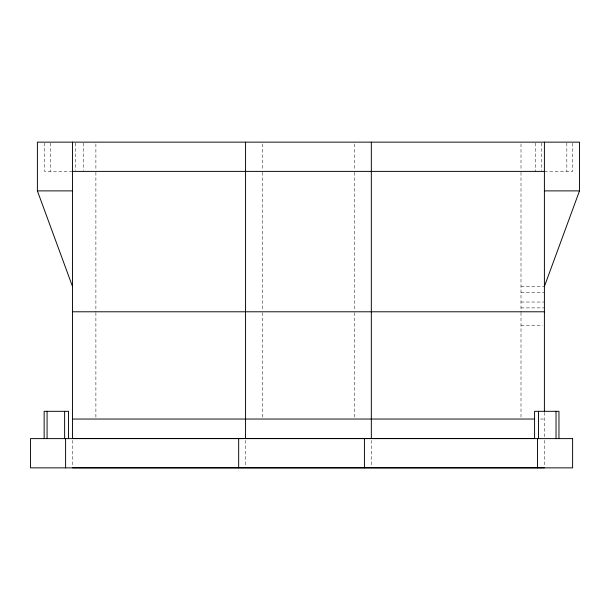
<?xml version="1.0" encoding="UTF-8"?>
<svg xmlns="http://www.w3.org/2000/svg" width="610" height="610" viewBox="0 0 610 610"><rect width="100%" height="100%" fill="white"/><g stroke="black" fill="none" stroke-linecap="round" stroke-linejoin="round"><path stroke-width="0.46" stroke-dasharray="3.05 2.29" d="M72.491 171.387L44.469 171.387L44.469 143.075M544.402 171.387L572.676 171.387L572.676 143.075M521.001 286.441L544.402 286.441M521.001 292.289L544.402 292.289M521.001 302.034L544.402 302.034M521.001 307.89L544.402 307.89M521.001 325.435L542.526 325.435M540.498 419.039L544.402 419.039M566.827 143.075L566.827 171.387M544.402 412.337L544.402 437.324M544.402 440.367L544.402 465.964M541.474 143.075L541.474 170.442M535.626 143.075L535.626 171.387M521.001 143.96L521.001 169.557M521.001 172.333L521.001 312.122M521.001 312.625L521.001 418.201M371.33 440.367L371.33 465.964M354.593 143.96L354.593 169.557M354.593 172.333L354.593 309.888M354.593 312.625L354.593 418.201M262.3 143.96L262.3 169.557M262.3 172.333L262.3 309.888M262.3 312.625L262.3 418.201M245.563 440.367L245.563 465.964M95.892 143.96L95.892 169.557M95.892 172.333L95.892 311.786M95.892 312.625L95.892 418.201M83.219 143.075L83.219 170.442M75.419 143.075L75.419 170.442M72.491 440.367L72.491 465.964M50.317 143.075L50.317 171.387"/><path stroke-width="0.91" d="M544.402 286.441L579.5 190.884L579.5 142.138L37.393 142.138L37.393 190.884L72.491 286.441M72.491 171.387L544.402 171.387M37.393 190.884L72.491 190.884M544.402 190.884L579.5 190.884M72.491 311.786L544.402 311.786M72.491 419.039L534.65 419.039M534.65 438.537L72.491 438.537L72.491 142.138M72.491 467.794L544.402 467.794M558.958 438.613L558.958 411.315L534.581 411.315L534.581 438.613M556.03 411.315L556.03 438.613M544.402 142.138L544.402 411.498M538.485 411.315L538.485 438.613M537.509 438.613L537.509 467.862M371.33 142.138L371.33 438.537M364.437 438.613L364.437 467.862M245.563 142.138L245.563 438.537M238.67 438.613L238.67 467.862M68.526 438.613L68.526 411.315L44.149 411.315L44.149 438.613M65.598 438.613L65.598 467.862M64.622 411.315L64.622 438.613M47.077 411.315L47.077 438.613M572.607 438.613L30.5 438.613L30.5 467.862L572.607 467.862L572.607 438.613"/></g></svg>
